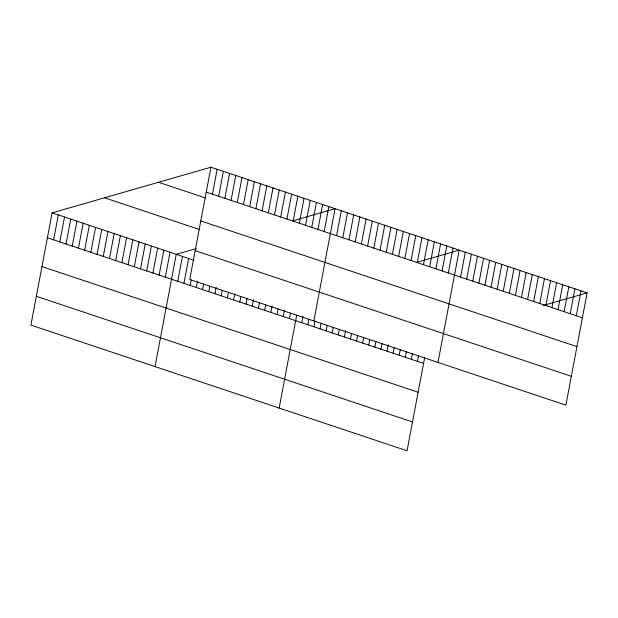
<?xml version="1.0" encoding="UTF-8"?>
<svg xmlns="http://www.w3.org/2000/svg" width="618" height="618" viewBox="0 0 618 618"><rect width="100%" height="100%" fill="white"/><g stroke="black" fill="none" stroke-linecap="round" stroke-linejoin="round"><path stroke-width="0.93" d="M210.947 167.215L189.734 279.483L565.887 405.138L587.1 292.878L210.947 167.215L52.113 212.862L30.9 325.122L407.053 450.785L424.612 357.884M53.611 239.83L58.316 214.933M59.822 241.901L64.527 217.011M66.026 243.979L70.73 219.081M72.236 246.049L76.941 221.151M78.44 248.127L83.144 223.229M84.651 250.197L89.355 225.3M90.854 252.268L95.558 227.378M97.057 254.346L101.761 229.448M103.268 256.416L107.972 231.518M109.471 258.494L114.175 233.596M115.682 260.564L120.386 235.667M121.885 262.635L126.59 237.745M128.096 264.713L132.8 239.815M134.299 266.783L139.004 241.885M140.51 268.861L145.215 243.963M146.713 270.931L151.418 246.034M152.916 273.001L157.621 248.104M159.127 275.08L163.832 250.182M165.33 277.15L170.035 252.252M155.033 366.59L176.246 254.33L196.339 248.552M177.745 281.298L182.449 256.4M183.955 283.368L188.66 258.471M190.159 285.446L191.201 279.915M212.445 194.191L217.15 169.293M196.369 287.517L197.582 281.066M218.656 196.261L223.361 171.364M202.573 289.595L203.616 284.056M224.859 198.339L229.564 173.442M208.776 291.665L209.826 286.134M231.062 200.41L235.767 175.512M214.987 293.735L216.207 287.285M237.273 202.48L241.978 177.582M221.19 295.813L222.241 290.275M243.477 204.558L248.181 179.66M227.401 297.884L228.444 292.353M249.687 206.628L254.392 181.731M233.604 299.954L234.825 293.504M255.891 208.699L260.595 183.809M239.815 302.032L240.858 296.501M262.102 210.777L266.806 185.879M246.018 304.102L247.061 298.571M268.305 212.847L273.009 187.949M252.221 306.18L253.442 299.722M274.516 214.925L279.22 190.027M258.432 308.251L259.475 302.72M280.719 216.995L285.423 192.098M264.635 310.321L265.686 304.79M286.922 219.066L291.626 194.176M270.846 312.399L272.067 305.941M293.133 221.144L297.837 196.246M277.049 314.469L278.1 308.938M299.336 223.214L304.041 198.316M283.26 316.547L284.481 310.089M305.547 225.292L310.251 200.394M289.463 318.618L290.506 313.087M311.75 227.362L316.455 202.465M279.166 408.058L296.717 315.157M317.961 229.432L322.666 204.543M301.762 322.727L302.982 316.269M324.164 231.511L328.869 206.613M307.849 324.759L308.9 319.228M313.867 320.951L335.072 208.683L293.141 220.734M313.944 326.791L314.987 321.26M336.578 235.659L341.283 210.761M320.031 328.83L321.074 323.299M342.781 237.729L347.486 212.831M326.119 330.862L327.169 325.331M348.992 239.799L353.697 214.902M332.214 332.901L333.256 327.362M355.195 241.877L359.9 216.98M338.301 334.933L339.344 329.402M361.406 243.948L366.111 219.05M344.396 336.964L345.609 330.514M367.61 246.026L372.314 221.128M350.483 339.004L351.526 333.465M373.82 248.096L378.525 223.198M356.571 341.036L357.621 335.504M380.024 250.166L384.728 225.269M362.666 343.067L363.708 337.536M368.753 345.107L369.796 339.568M386.227 252.244L390.931 227.347M374.84 347.138L375.891 341.607M392.438 254.315L397.142 229.417M380.935 349.17L381.978 343.639M398.641 256.393L403.345 231.495M387.022 351.209L388.243 344.751M404.852 258.463L409.556 233.565M393.11 353.241L394.16 347.71M411.055 260.533L415.76 235.636M399.205 355.273L400.248 349.742M417.266 262.611L421.97 237.714M405.292 357.312L406.343 351.781M423.469 264.682L428.174 239.784M411.387 359.344L412.43 353.813M429.68 266.752L434.384 241.862M417.474 361.383L418.517 355.844M435.883 268.83L440.588 243.932M442.086 270.9L446.791 246.003M448.297 272.978L453.002 248.081M437.992 362.418L459.205 250.151L417.274 262.202M460.595 277.08L465.3 252.19M466.683 279.12L471.387 254.222M472.77 281.151L477.475 256.254M478.865 283.183L483.57 258.293M484.952 285.222L489.657 260.325M491.047 287.254L495.744 262.356M497.135 289.294L501.839 264.396M503.222 291.325L507.926 266.428M509.317 293.357L514.021 268.459M515.404 295.396L520.109 270.499M521.492 297.428L526.196 272.53M527.587 299.46L532.291 274.562M533.674 301.499L538.378 276.601M539.761 303.531L544.466 278.633M545.856 305.562L550.561 280.672M551.944 307.602L556.648 282.704M558.039 309.633L562.743 284.736M564.126 311.665L568.83 286.775M570.213 313.705L574.918 288.807M576.308 315.736L581.013 290.839M543.423 305.423L587.1 292.878M206.242 192.113L582.395 317.776M158.532 182.279L205.524 197.976M200.796 220.95L576.949 346.605M104.527 197.799L199.398 229.494M195.18 250.653L571.333 376.308M52.113 212.862L193.975 260.248M47.408 237.76L423.562 363.415M41.962 266.59L418.116 392.245M36.346 296.292L412.507 421.947"/></g></svg>
